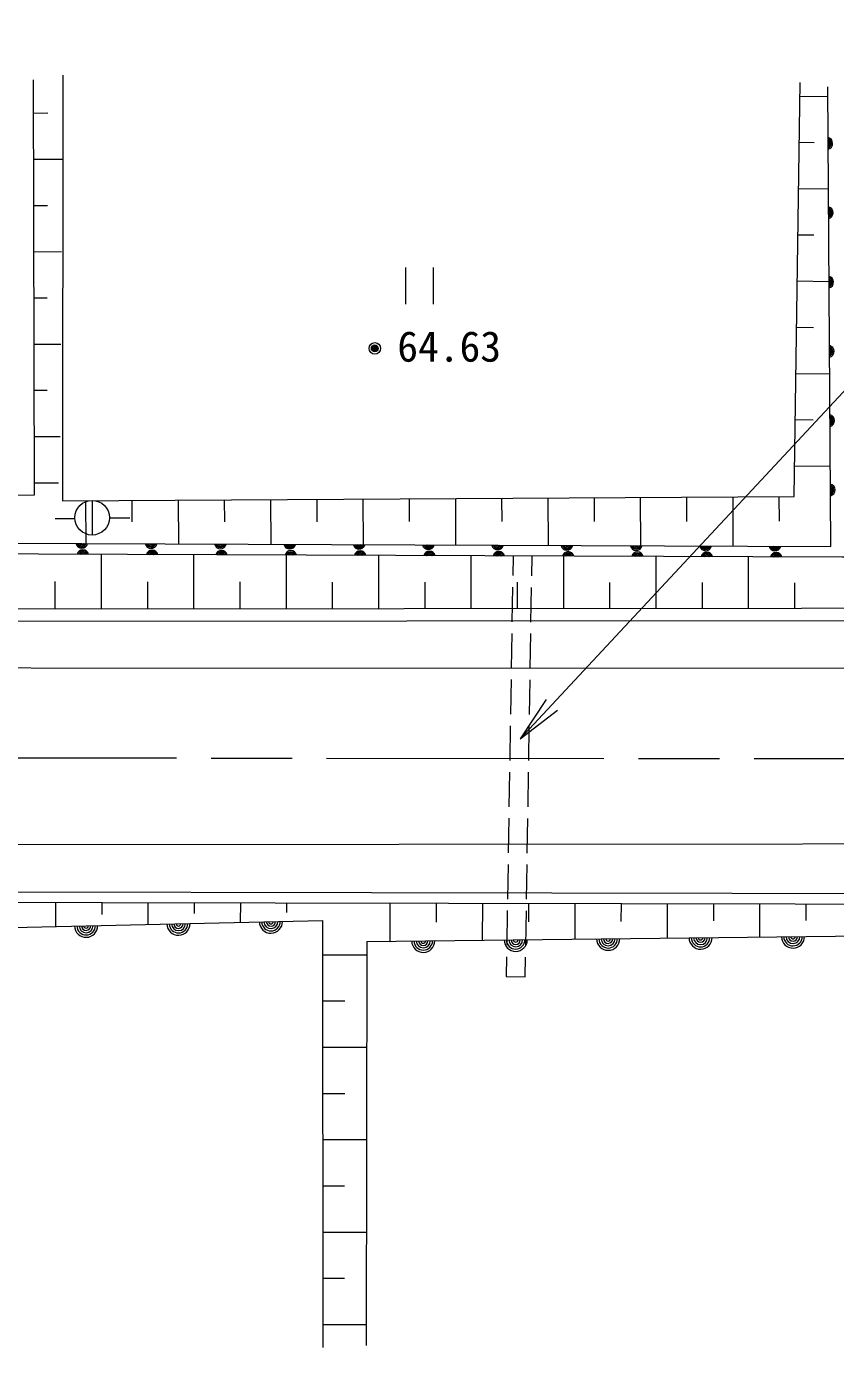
# Model space of a CAD drawing. Units: millimetres, scale not verified. Extents: x 40000 to 680000, y 20000 to 380000.
# Drawn here: x 325956 to 360970, y 259638 to 316809 of the extents above; entities that cross this region are included whole.
import ezdxf
from ezdxf.enums import TextEntityAlignment as Align

# ---------------------------------------------------------------- set-up
doc = ezdxf.new("R2010")
doc.units = ezdxf.units.MM
doc.header["$LTSCALE"] = 1000
doc.header["$PDMODE"] = 32
doc.header["$PDSIZE"] = 500
doc.linetypes.add('CHAIN', pattern=[18.5, 12, -1.5, 3.5, -1.5])
for name, color, linetype, lineweight in [('M-BMK', 2, 'CHAIN', 13), ('M-STR-HTXT', 7, 'Continuous', 13), ('M-WORK', 1, 'Continuous', 13)]:
    doc.layers.add(name, color=color, linetype=linetype, lineweight=lineweight)
doc.styles.add('ＭＳ ゴシック', font='')
doc.styles.get('ＭＳ ゴシック').set_extended_font_data('MS Gothic')

# ---------------------------------------------------------------- blocks, each defined once
blk = doc.blocks.new('open_arrow')
at = {"color": 0, "linetype": 'Continuous', "lineweight": -2}
blk.add_lwpolyline([(7.5, 1.25), (0, 0), (7.5, -1.25)], dxfattribs=at)

msp = doc.modelspace()

# ---------------------------------------------------------------- linework, layer by layer
at = {"layer": 'M-BMK'}
msp.add_lwpolyline([(63396, 286159), (164355, 285611), (264948, 285211), (366502, 285122), (410913, 285266)], dxfattribs=at)
at = {"layer": 'M-STR-HTXT'}
msp.add_lwpolyline([(347325, 285986), (379000, 320000), (397000, 320000)], dxfattribs=at)
at = {"layer": 'M-WORK'}
for p, q in [((359426, 313794), (360631, 313777)), ((326262, 313062), (326880, 313064)), ((359398, 311794), (360042, 311785)), ((326268, 311062), (327504, 311066)), ((359371, 309794), (360658, 309776)), ((326273, 309062), (326870, 309064)), ((359343, 307794), (360028, 307785)), ((326279, 307062), (327472, 307066)), ((342365, 306384), (342365, 304784)), ((343565, 304784), (343565, 306384)), ((359315, 305794), (360685, 305775)), ((326284, 305062), (326860, 305064)), ((359287, 303795), (360014, 303785)), ((326289, 303062), (327440, 303065)), ((359259, 301795), (360713, 301775)), ((326295, 301062), (326849, 301064)), ((359231, 299795), (360000, 299784)), ((326300, 299062), (327409, 299065)), ((359204, 297795), (360740, 297774)), ((326306, 297062), (327347, 297065)), ((328518, 296281), (328529, 294431)), ((328798, 296300), (328798, 294800)), ((330518, 296292), (330524, 295367)), ((332518, 296304), (332530, 294415)), ((334518, 296316), (334524, 295371)), ((336518, 296328), (336530, 294399)), ((338518, 296340), (338524, 295375)), ((340518, 296352), (340530, 294383)), ((342518, 296364), (342524, 295379)), ((344518, 296376), (344530, 294367)), ((346518, 296387), (346524, 295383)), ((348518, 296399), (348530, 294350)), ((350518, 296411), (350524, 295387)), ((352518, 296423), (352530, 294334)), ((354518, 296435), (354524, 295391)), ((356518, 296447), (356531, 294318)), ((358518, 296459), (358524, 295394)), ((327198, 295521), (328051, 295521)), ((329552, 295538), (330430, 295538)), ((329206, 291612), (329204, 293956)), ((333206, 291615), (333204, 293941)), ((337206, 291619), (337204, 293926)), ((341206, 291622), (341204, 293911)), ((345206, 291625), (345204, 293896)), ((347013, 293889), (347000, 293043)), ((347821, 293035), (347834, 293886)), ((349206, 291628), (349204, 293881)), ((353206, 291632), (353204, 293866)), ((357206, 291635), (357204, 293851)), ((327206, 291610), (327205, 292782)), ((331206, 291614), (331205, 292776)), ((335206, 291617), (335205, 292771)), ((339206, 291620), (339205, 292765)), ((343206, 291624), (343205, 292759)), ((347206, 291627), (347205, 292753)), ((351206, 291630), (351205, 292747)), ((355206, 291633), (355205, 292741)), ((359206, 291637), (359205, 292736)), ((346991, 292543), (346967, 291043)), ((347789, 291036), (347813, 292535)), ((346959, 290543), (346935, 289044)), ((347757, 289036), (347781, 290536)), ((346927, 288544), (346903, 287044)), ((347725, 287036), (347749, 288536)), ((346894, 286544), (346870, 285044)), ((347693, 285036), (347717, 286536)), ((346862, 284544), (346838, 283044)), ((347661, 283037), (347685, 284536)), ((346830, 282544), (346806, 281045)), ((347629, 281037), (347653, 282537)), ((346798, 280545), (346773, 279045)), ((347597, 279037), (347621, 280537)), ((327213, 278906), (327211, 277863)), ((329213, 278902), (329212, 278380)), ((331213, 278898), (331211, 277951)), ((333213, 278894), (333212, 278421)), ((335213, 278890), (335212, 278039)), ((337213, 278886), (337212, 278461)), ((341686, 278877), (341682, 277219)), ((343686, 278874), (343684, 278044)), ((345686, 278870), (345682, 277266)), ((346765, 278545), (346741, 277045)), ((347565, 277037), (347589, 278537)), ((347685, 278866), (347684, 278064)), ((349685, 278862), (349682, 277312)), ((351685, 278858), (351684, 278083)), ((353685, 278854), (353683, 277359)), ((355685, 278850), (355684, 278103)), ((357685, 278846), (357683, 277405)), ((359685, 278842), (359684, 278122)), ((298297, 277224), (338783, 278118)), ((338790, 259638), (338783, 278118)), ((340691, 277208), (393563, 277823)), ((340691, 277208), (340655, 259730)), ((338784, 276638), (340690, 276638)), ((346733, 276545), (346719, 275699)), ((347544, 275687), (347557, 276537)), ((346719, 275699), (347544, 275687)), ((338785, 274638), (339733, 274638)), ((338785, 272638), (340681, 272638)), ((338786, 270638), (339729, 270638)), ((338787, 268638), (340673, 268638)), ((338788, 266638), (339726, 266638)), ((338788, 264638), (340665, 264638)), ((338789, 262638), (339722, 262638)), ((338790, 260638), (340656, 260638))]:
    msp.add_line(p, q, dxfattribs=at)
for points in [[(296515, 313474), (297099, 296212), (326307, 296545), (326259, 314500)], [(327532, 314694), (327518, 296275), (359185, 296463), (359434, 314377)], [(296098, 313677), (295932, 294561), (360764, 294301), (360628, 314195)], [(236845, 312848), (236933, 297703), (238160, 293753), (238560, 292694), (239139, 291538), (239422, 291033), (240145, 289944), (240815, 289360), (241357, 289076), (410926, 289025)], [(425995, 294149), (394394, 293848), (361257, 293836), (295541, 294082), (269260, 294137)], [(239139, 291538), (393885, 291665), (420047, 291710), (424764, 291613), (439663, 291284), (457513, 290684), (479558, 289398), (499949, 287860), (517369, 286215), (532394, 284535), (548275, 282560), (569570, 279406)], [(239422, 291033), (393911, 291112), (420068, 291249), (424761, 291206), (439740, 290846), (457557, 290168), (479624, 289033), (500002, 287344), (517363, 285738), (532397, 284049), (548290, 282028), (569507, 278965)], [(241936, 281536), (324588, 281411), (394486, 281467), (426655, 281301), (449869, 280519)], [(239256, 279077), (426684, 278712), (452799, 277966)], [(239365, 279514), (426764, 279166), (452453, 278507)]]:
    msp.add_lwpolyline(points, dxfattribs=at)
for centre, radius in [((341031, 302878), 150), ((341031, 302878), 120), ((341031, 302878), 90), ((341031, 302878), 60), ((341031, 302878), 30), ((341031, 302878), 20), ((328798, 295550), 750)]:
    msp.add_circle(centre, radius, dxfattribs=at)
for centre, radius, start, end in [((360588, 311748), 256, 283.0725, 77.7117), ((360588, 311748), 205, 286.3177, 74.4664), ((360588, 311748), 154, 291.8522, 68.9319), ((360588, 311748), 102, 303.6755, 57.1087), ((360588, 311748), 100, 304.6209, 56.1632), ((360609, 308748), 256, 283.0725, 77.7117), ((360609, 308748), 205, 286.3177, 74.4664), ((360609, 308748), 154, 291.8522, 68.9319), ((360609, 308748), 102, 303.6755, 57.1087), ((360609, 308748), 100, 304.6209, 56.1632), ((360629, 305748), 256, 283.0725, 77.7117), ((360629, 305748), 205, 286.3177, 74.4664), ((360629, 305748), 154, 291.8522, 68.9319), ((360629, 305748), 102, 303.6755, 57.1087), ((360629, 305748), 100, 304.6209, 56.1632), ((360650, 302748), 256, 283.0725, 77.7117), ((360650, 302748), 205, 286.3177, 74.4664), ((360650, 302748), 154, 291.8522, 68.9319), ((360650, 302748), 102, 303.6755, 57.1087), ((360650, 302748), 100, 304.6209, 56.1632), ((360670, 299748), 256, 283.0725, 77.7117), ((360670, 299748), 205, 286.3177, 74.4664), ((360670, 299748), 154, 291.8522, 68.9319), ((360670, 299748), 102, 303.6755, 57.1087), ((360670, 299748), 100, 304.6209, 56.1632), ((360691, 296748), 256, 283.0725, 77.7117), ((360691, 296748), 205, 286.3177, 74.4664), ((360691, 296748), 154, 291.8522, 68.9319), ((360691, 296748), 102, 303.6755, 57.1087), ((360691, 296748), 100, 304.6209, 56.1632), ((328348, 294488), 256, 192.4506, 347.0899), ((328348, 294488), 205, 195.6959, 343.8446), ((328348, 294488), 154, 201.2304, 338.3101), ((328348, 294488), 102, 213.0537, 326.4869), ((328348, 294488), 100, 213.9991, 325.5414), ((328399, 293903), 256, 12.4658, 167.105), ((328399, 293903), 205, 15.7111, 163.8597), ((328399, 293903), 154, 21.2456, 158.3253), ((328399, 293903), 102, 33.0688, 146.502), ((328399, 293903), 100, 34.0143, 145.5566), ((331348, 294476), 256, 192.4506, 347.0899), ((331399, 293891), 256, 12.4658, 167.105), ((331348, 294476), 205, 195.6959, 343.8446), ((331399, 293891), 205, 15.7111, 163.8597), ((331348, 294476), 154, 201.2304, 338.3101), ((331399, 293891), 154, 21.2456, 158.3253), ((331348, 294476), 102, 213.0537, 326.4869), ((331348, 294476), 100, 213.9991, 325.5414), ((331399, 293891), 102, 33.0688, 146.502), ((331399, 293891), 100, 34.0143, 145.5566), ((334348, 294464), 256, 192.4506, 347.0899), ((334399, 293880), 256, 12.4658, 167.105), ((334348, 294464), 205, 195.6959, 343.8446), ((334399, 293880), 205, 15.7111, 163.8597), ((334348, 294464), 154, 201.2304, 338.3101), ((334399, 293880), 154, 21.2456, 158.3253), ((334348, 294464), 102, 213.0537, 326.4869), ((334348, 294464), 100, 213.9991, 325.5414), ((334399, 293880), 102, 33.0688, 146.502), ((334399, 293880), 100, 34.0143, 145.5566), ((337348, 294452), 256, 192.4506, 347.0899), ((337399, 293869), 256, 12.4658, 167.105), ((337348, 294452), 205, 195.6959, 343.8446), ((337399, 293869), 205, 15.7111, 163.8597), ((337348, 294452), 154, 201.2304, 338.3101), ((337399, 293869), 154, 21.2456, 158.3253), ((337348, 294452), 102, 213.0537, 326.4869), ((337348, 294452), 100, 213.9991, 325.5414), ((337399, 293869), 102, 33.0688, 146.502), ((337399, 293869), 100, 34.0143, 145.5566), ((340348, 294440), 256, 192.4506, 347.0899), ((340399, 293858), 256, 12.4658, 167.105), ((340348, 294440), 205, 195.6959, 343.8446), ((340399, 293858), 205, 15.7111, 163.8597), ((340348, 294440), 154, 201.2304, 338.3101), ((340399, 293858), 154, 21.2456, 158.3253), ((340348, 294440), 102, 213.0537, 326.4869), ((340348, 294440), 100, 213.9991, 325.5414), ((340399, 293858), 102, 33.0688, 146.502), ((340399, 293858), 100, 34.0143, 145.5566), ((343348, 294428), 256, 192.4506, 347.0899), ((343399, 293846), 256, 12.4658, 167.105), ((343348, 294428), 205, 195.6959, 343.8446), ((343399, 293846), 205, 15.7111, 163.8597), ((343348, 294428), 154, 201.2304, 338.3101), ((343399, 293846), 154, 21.2456, 158.3253), ((343348, 294428), 102, 213.0537, 326.4869), ((343348, 294428), 100, 213.9991, 325.5414), ((343399, 293846), 102, 33.0688, 146.502), ((343399, 293846), 100, 34.0143, 145.5566), ((346348, 294415), 256, 192.4506, 347.0899), ((346399, 293835), 256, 12.4658, 167.105), ((346348, 294415), 205, 195.6959, 343.8446), ((346399, 293835), 205, 15.7111, 163.8597), ((346348, 294415), 154, 201.2304, 338.3101), ((346399, 293835), 154, 21.2456, 158.3253), ((346348, 294415), 102, 213.0537, 326.4869), ((346348, 294415), 100, 213.9991, 325.5414), ((346399, 293835), 102, 33.0688, 146.502), ((346399, 293835), 100, 34.0143, 145.5566), ((349348, 294403), 256, 192.4506, 347.0899), ((349399, 293824), 256, 12.4658, 167.105), ((349348, 294403), 205, 195.6959, 343.8446), ((349399, 293824), 205, 15.7111, 163.8597), ((349348, 294403), 154, 201.2304, 338.3101), ((349399, 293824), 154, 21.2456, 158.3253), ((349348, 294403), 102, 213.0537, 326.4869), ((349348, 294403), 100, 213.9991, 325.5414), ((349399, 293824), 102, 33.0688, 146.502), ((349399, 293824), 100, 34.0143, 145.5566), ((352348, 294391), 256, 192.4506, 347.0899), ((352398, 293813), 256, 12.4658, 167.105), ((352348, 294391), 205, 195.6959, 343.8446), ((352398, 293813), 205, 15.7111, 163.8597), ((352348, 294391), 154, 201.2304, 338.3101), ((352398, 293813), 154, 21.2456, 158.3253), ((352348, 294391), 102, 213.0537, 326.4869), ((352348, 294391), 100, 213.9991, 325.5414), ((352398, 293813), 102, 33.0688, 146.502), ((352398, 293813), 100, 34.0143, 145.5566), ((355348, 294379), 256, 192.4506, 347.0899), ((355398, 293801), 256, 12.4658, 167.105), ((355348, 294379), 205, 195.6959, 343.8446), ((355398, 293801), 205, 15.7111, 163.8597), ((355348, 294379), 154, 201.2304, 338.3101), ((355398, 293801), 154, 21.2456, 158.3253), ((355348, 294379), 102, 213.0537, 326.4869), ((355348, 294379), 100, 213.9991, 325.5414), ((355398, 293801), 102, 33.0688, 146.502), ((355398, 293801), 100, 34.0143, 145.5566), ((358348, 294367), 256, 192.4506, 347.0899), ((358398, 293790), 256, 12.4658, 167.105), ((358348, 294367), 205, 195.6959, 343.8446), ((358398, 293790), 205, 15.7111, 163.8597), ((358348, 294367), 154, 201.2304, 338.3101), ((358398, 293790), 154, 21.2456, 158.3253), ((358348, 294367), 102, 213.0537, 326.4869), ((358348, 294367), 100, 213.9991, 325.5414), ((358398, 293790), 102, 33.0688, 146.502), ((358398, 293790), 100, 34.0143, 145.5566), ((328538, 277892), 500, 181.2656, 1.2656), ((328538, 277892), 400, 181.2656, 1.2656), ((328538, 277892), 300, 181.2656, 1.2656), ((328538, 277892), 200, 181.2656, 1.2656), ((328538, 277892), 100, 181.2656, 1.2656), ((332537, 277980), 500, 181.2656, 1.2656), ((332537, 277980), 400, 181.2656, 1.2656), ((332537, 277980), 300, 181.2656, 1.2656), ((332537, 277980), 200, 181.2656, 1.2656), ((332537, 277980), 100, 181.2656, 1.2656), ((336536, 278069), 500, 181.2656, 1.2656), ((336536, 278069), 400, 181.2656, 1.2656), ((336536, 278069), 300, 181.2656, 1.2656), ((336536, 278069), 200, 181.2656, 1.2656), ((336536, 278069), 100, 181.2656, 1.2656), ((347128, 277283), 500, 180.6668, 0.6668), ((347128, 277283), 400, 180.6668, 0.6668), ((347128, 277283), 300, 180.6668, 0.6668), ((347128, 277283), 200, 180.6668, 0.6668), ((347128, 277283), 100, 180.6668, 0.6668), ((351128, 277329), 500, 180.6668, 0.6668), ((351128, 277329), 400, 180.6668, 0.6668), ((351128, 277329), 300, 180.6668, 0.6668), ((351128, 277329), 200, 180.6668, 0.6668), ((351128, 277329), 100, 180.6668, 0.6668), ((355128, 277376), 500, 180.6668, 0.6668), ((355128, 277376), 400, 180.6668, 0.6668), ((355128, 277376), 300, 180.6668, 0.6668), ((355128, 277376), 200, 180.6668, 0.6668), ((355128, 277376), 100, 180.6668, 0.6668), ((359127, 277422), 500, 180.6668, 0.6668), ((359127, 277422), 400, 180.6668, 0.6668), ((359127, 277422), 300, 180.6668, 0.6668), ((359127, 277422), 200, 180.6668, 0.6668), ((359127, 277422), 100, 180.6668, 0.6668), ((343128, 277236), 500, 180.6668, 0.6668), ((343128, 277236), 400, 180.6668, 0.6668), ((343128, 277236), 300, 180.6668, 0.6668), ((343128, 277236), 200, 180.6668, 0.6668), ((343128, 277236), 100, 180.6668, 0.6668)]:
    msp.add_arc(centre, radius, start, end, dxfattribs=at)
msp.add_point((341031, 302878), dxfattribs=at)

# ---------------------------------------------------------------- block references
at = {"layer": 'M-STR-HTXT', "xscale": 267, "yscale": 267, "rotation": 47}
msp.add_blockref('open_arrow', (347325, 285986), dxfattribs=at)

# ---------------------------------------------------------------- texts
at = {"layer": 'M-WORK', "style": 'ＭＳ ゴシック'}
msp.add_text('64.63', height=1320, dxfattribs=at).set_placement((344249, 301905), align=Align.BOTTOM_CENTER)

doc.saveas('drawing.dxf')
